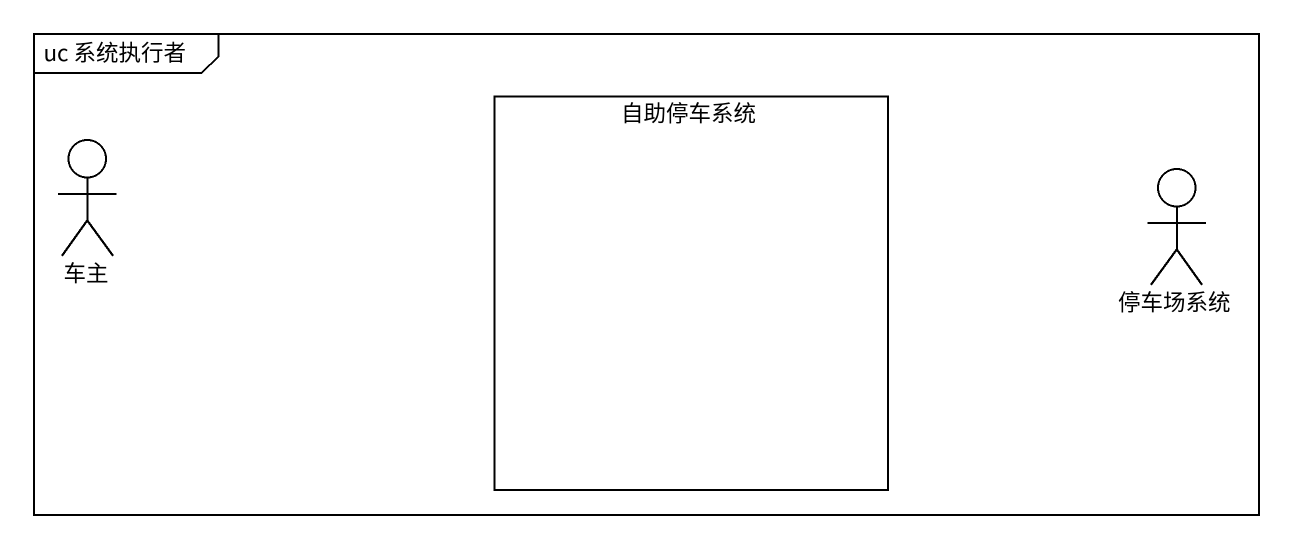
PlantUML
@startuml
mainframe uc 系统执行者
rectangle 自助停车系统
actor 车主
actor 停车场系统
@enduml
